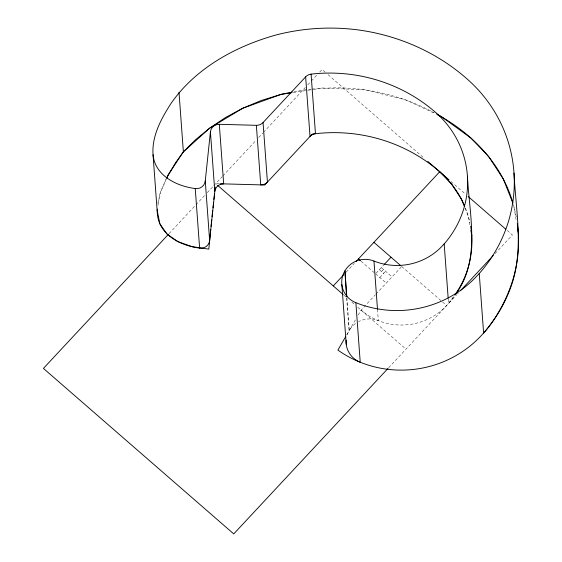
<?xml version="1.0" encoding="UTF-8"?>
<svg xmlns="http://www.w3.org/2000/svg" width="562" height="562" viewBox="0 0 562 562"><rect width="100%" height="100%" fill="white"/><g stroke="black" fill="none" stroke-linecap="round" stroke-linejoin="round"><path stroke-width="0.42" stroke-dasharray="2.81 2.11" d="M157.859 203.212L160.584 191.677L166.05 179.102M158.02 205.263L159.798 194.108L166.254 179.299M346.578 335.085L356.104 318.668M358.177 315.099L361.071 310.098L375.416 294.713M448.237 299.16L448.56 303.48L453.653 296.497M448.56 303.48L453.892 296.834M169.007 233.694L195.323 205.467M195.92 204.828L204.891 195.204M207.28 192.64L213.265 186.226M213.862 185.579L222.236 176.601M222.833 175.962L256.314 140.043M258.71 137.472L262.897 132.983M263.494 132.344L305.349 87.447M307.737 84.876L310.73 81.673M311.327 81.033L317.305 74.62M319.701 72.048L322.089 69.484L325.391 72.358M346.143 272.12L354.334 263.332M376.09 273.223L383.621 265.145M381.549 271.523L383.481 269.451M379.814 277.537L385.623 271.305M376.013 294.074L401.711 266.507M388.637 367.752L456.794 294.65M457.391 294.003L458.585 292.725M495.073 253.581L512.418 234.979L506.467 229.802M294.031 91.732L301.752 90.159L311.046 89.196M293.069 92.533L312.655 89.541M313.505 89.407C354.819 83.984 397.882 93.109 434.447 112.864M311.889 89.112L322.869 87.981L365.216 89.864L405.42 99.734L434.819 113.454M219.159 183.753L215.653 183.655L216.974 184.807M328.039 74.655L423.853 157.964M450.949 181.526L465.491 194.171M401.675 266.472L446.621 305.552A60.577 58.511 -4.2 0 1 361.071 310.098M381.345 267.589L392.037 276.883M379.406 269.662L383.684 273.385M361.064 261.232L374.98 273.329M375.542 273.813L386.234 283.115M343.86 295.134L345.848 296.862M351.791 302.033L354.453 304.344M357.741 307.203L405.982 349.15M465.062 208.165L468.532 216.897L469.888 222.826M465.484 207.926L468.532 216.897L470.022 225.467M516.316 216.918L513.549 204.786L516.323 220.803M377.502 309.381L378.324 320.607A23.077 22.29 -4.2 0 0 358.57 321.59M346.894 297.586L349.304 330.393A23.077 22.29 -4.2 0 1 356.111 323.066M346.642 298.029L349.051 330.835A23.077 22.29 -4.2 0 0 347.246 334.797"/><path stroke-width="0.84" d="M467.429 176.18C469.326 214.839 480.91 259.799 455.838 293.905M513.998 173.033C515.818 210.989 524.318 250.961 510.598 287.737C504.536 304.133 495.522 319.364 484.065 332.563L481.22 335.64A107.251 103.598 -4.2 0 1 337.888 350.077L345.749 336.519M346.15 340.115A23.077 22.29 -4.2 0 0 360.235 362.258L355.865 302.693A107.251 103.598 -4.2 0 0 476.85 276.075L479.688 272.999A144.757 139.826 -4.2 0 0 466.65 78.582C437.067 52.547 399.723 36.087 360.839 30.292A208.699 201.589 -4.2 0 0 276.778 34.788C235.921 46 195.724 67.974 171.101 103.317C161.315 118.589 151.684 135.892 153.04 154.662L157.416 214.227C159.285 235.148 181.006 245.819 199.615 248.102A8.655 8.36 -4.2 0 0 209.64 240.578L205.263 181.013L210.413 131.81A8.655 8.36 -4.2 0 1 219.306 124.307L256.356 125.319A8.655 8.36 -4.2 0 0 263.058 122.537L305.644 76.861A8.655 8.36 -4.2 0 1 311.088 74.135A158.667 153.257 -4.2 0 1 435.339 112.182A98.09 94.746 -4.2 0 1 444.184 243.915L448.174 298.303M209.64 240.578L215.267 187.132M210.729 229.472L208.825 249.128L192.162 246.648L177.985 241.674L166.977 234.066L159.819 223.69L157.198 210.42M211.038 226.395L211.705 219.904M212.661 210.771L212.029 216.784M212.977 207.863L213.588 202.208M213.89 199.447L214.494 194.038M166.598 178.519L168.298 174.62L183.374 151.831L195.702 139.587L209.759 128.066L225.481 117.535L242.749 108.241L261.386 100.443L281.148 94.36L292.31 92.084M166.816 177.627L175.477 162.882L183.374 151.831L209.759 128.066L242.749 108.241L281.148 94.36L291.369 92.793M346.515 296.3L344.928 270.821A23.077 22.29 -4.2 0 1 373.955 261.042A60.577 58.511 -4.2 0 0 442.245 245.987L444.184 243.915M454.672 295.106C468.919 275.577 474.728 250.062 470.661 226.212M484.065 332.563C509.312 302.799 523.082 262.475 517.279 223.5M168.41 234.333L43.422 368.412L233.75 533.9L388.04 368.391M333.273 285.925L343.803 274.628M355.999 261.555L439.709 171.754C450.274 181.069 458.95 192.604 464.423 205.608M384.19 264.533L391.019 257.206M460.376 290.8L493.274 255.506M220.037 183.774L264.744 184.996L312.177 134.114A158.667 153.257 -4.2 0 1 439.716 171.747L451.679 184.21L461.592 199.426L464.43 206.577M205.263 181.013A8.655 8.36 -4.2 0 1 195.239 188.53C176.63 186.254 154.908 175.583 153.04 154.662M437.208 114.564C471.939 133.068 501.515 163.928 512.706 202.306M436.688 114.051L441.177 116.418L471.019 138.154L488.68 156.545L503.306 179.004L512.909 203.177M427.815 161.413L448.961 179.798M468.132 196.468L505.807 229.226M373.913 242.334L400.453 265.412M358.43 258.942L360.418 260.67M217.635 185.383L343.199 294.558M517.497 227.547L518.368 232.598M470.914 230.603L471.799 235.745M479.246 273.504L483.615 333.069M373.955 261.042L377.502 309.381M344.928 270.821L346.831 296.722M341.851 284.597L346.22 344.162M311.088 74.135L315.465 133.707A8.655 8.36 -4.2 0 0 310.02 136.425L305.644 76.861M263.058 122.537L267.435 182.109A8.655 8.36 -4.2 0 1 260.733 184.884L256.356 125.319M219.306 124.307L223.676 183.872A8.655 8.36 -4.2 0 0 214.789 191.375L210.413 131.81M195.239 188.53L199.615 248.102M178.997 92.259L183.374 151.831M157.318 209.099L157.416 214.227M355.865 302.693A23.077 22.29 -4.2 0 1 344.675 271.263"/></g></svg>
